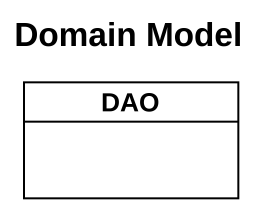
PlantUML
@startuml
title Domain Model
hide circle
hide empty members
class DAO
@enduml
